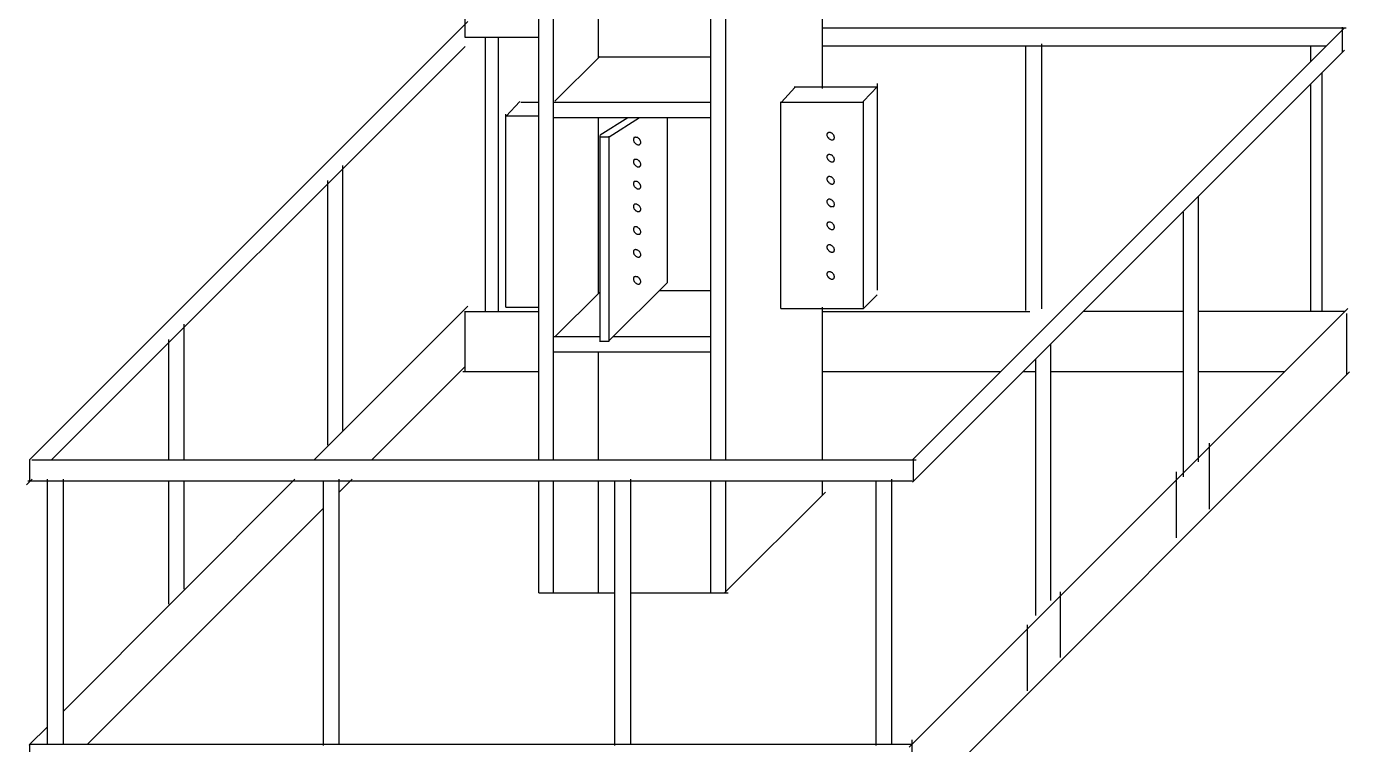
# Model space of a CAD drawing. Header units: metres. Extents: x 0 to 420, y 0 to 297.
# Drawn here: x 157.71 to 206.45, y 189.78 to 216.22 of the extents above; entities that cross this region are included whole.
import ezdxf

# ---------------------------------------------------------------- set-up
doc = ezdxf.new("R2010")
doc.units = ezdxf.units.M

msp = doc.modelspace()

# ---------------------------------------------------------------- linework, layer by layer
for p, q in [((176.59, 200.26), (176.59, 229.65)), ((177.13, 200.26), (177.13, 229.65)), ((182.92, 200.26), (182.92, 229.65)), ((183.47, 200.26), (183.47, 229.65)), ((187.04, 213.94), (187.04, 229.65)), ((157.82, 200.26), (173.97, 216.41)), ((173.87, 215.83), (173.87, 216.49)), ((178.78, 215.07), (178.78, 216.49)), ((187.04, 216.17), (206.32, 216.17)), ((190.35, 200.26), (206.26, 216.17)), ((206.19, 215.28), (206.19, 216.2)), ((158.63, 200.26), (173.87, 215.49)), ((173.86, 215.83), (176.59, 215.83)), ((174.62, 205.74), (174.62, 215.83)), ((175.1, 205.74), (175.1, 215.83)), ((187.04, 215.51), (205.6, 215.51)), ((194.53, 205.77), (194.53, 215.52)), ((195.11, 205.82), (195.11, 215.58)), ((205.02, 214.93), (205.02, 215.51)), ((178.83, 215.12), (177.17, 213.48)), ((182.92, 215.1), (178.78, 215.1)), ((190.35, 199.44), (206.26, 215.35)), ((205.44, 205.74), (205.44, 214.53)), ((185.52, 213.44), (186.02, 213.98)), ((185.99, 214), (189.04, 214)), ((188.55, 213.48), (189.06, 214.01)), ((189.06, 206.51), (189.06, 214.12)), ((205.02, 205.74), (205.02, 214.11)), ((175.37, 205.89), (175.37, 213)), ((175.38, 212.92), (175.89, 213.46)), ((175.92, 213.44), (176.59, 213.44)), ((182.92, 213.43), (177.12, 213.43)), ((185.5, 205.84), (185.5, 213.45)), ((185.5, 213.44), (188.55, 213.44)), ((188.55, 205.88), (188.55, 213.48)), ((175.37, 212.93), (176.59, 212.93)), ((182.92, 212.86), (177.12, 212.86)), ((178.78, 207.85), (178.78, 212.86)), ((178.78, 206.39), (178.78, 212.86)), ((179.86, 212.86), (178.85, 212.22)), ((180.29, 212.86), (179.17, 212.15)), ((181.33, 206.8), (181.33, 212.86)), ((178.84, 204.61), (178.84, 212.21)), ((178.85, 212.16), (179.17, 212.16)), ((179.17, 204.64), (179.17, 212.19)), ((169.37, 201.35), (169.37, 211.11)), ((168.81, 200.8), (168.81, 210.55)), ((200.89, 200.19), (200.89, 209.95)), ((200.33, 199.64), (200.33, 209.39)), ((181.33, 206.8), (179.17, 204.66)), ((178.82, 206.43), (177.17, 204.79)), ((182.92, 206.49), (181.02, 206.49)), ((188.55, 205.84), (189.05, 206.34)), ((168.31, 200.26), (173.97, 205.92)), ((173.87, 203.51), (173.87, 205.74)), ((173.87, 205.73), (176.59, 205.73)), ((175.37, 205.89), (176.59, 205.89)), ((185.5, 205.84), (188.55, 205.84)), ((187.04, 200.26), (187.04, 205.89)), ((187.04, 205.73), (194.67, 205.73)), ((190.23, 189.68), (206.39, 205.84)), ((196.65, 205.74), (200.33, 205.74)), ((200.89, 205.74), (206.27, 205.74)), ((163.52, 200.26), (163.52, 205.26)), ((206.35, 203.39), (206.35, 205.66)), ((178.84, 204.8), (177.15, 204.8)), ((182.9, 204.8), (179.31, 204.8)), ((162.96, 200.26), (162.96, 204.7)), ((182.92, 204.23), (177.15, 204.23)), ((178.78, 200.26), (178.78, 204.23)), ((178.85, 204.64), (179.17, 204.64)), ((195.45, 195.09), (195.45, 204.54)), ((194.89, 194.53), (194.89, 203.98)), ((170.43, 200.26), (173.87, 203.7)), ((173.78, 203.52), (176.59, 203.52)), ((187.04, 203.52), (193.61, 203.52)), ((190.29, 187.34), (206.45, 203.5)), ((194.43, 203.52), (194.89, 203.52)), ((195.45, 203.52), (200.33, 203.52)), ((200.89, 203.52), (204.07, 203.52)), ((201.28, 200.88), (201.28, 198.45)), ((157.82, 200.26), (157.82, 199.49)), ((157.91, 200.26), (190.49, 200.26)), ((190.38, 200.27), (190.38, 199.48)), ((157.71, 199.34), (157.92, 199.55)), ((157.76, 199.49), (190.34, 199.49)), ((158.47, 199.55), (158.47, 189.79)), ((159.06, 199.55), (159.06, 189.79)), ((159.06, 191), (167.6, 199.55)), ((162.96, 194.95), (162.96, 199.49)), ((163.52, 195.5), (163.52, 199.49)), ((168.65, 189.74), (168.65, 199.49)), ((169.23, 189.79), (169.23, 199.55)), ((169.23, 199.07), (169.71, 199.55)), ((176.59, 195.37), (176.59, 199.49)), ((177.13, 195.37), (177.13, 199.49)), ((178.78, 195.37), (178.78, 199.49)), ((179.39, 189.74), (179.39, 199.49)), ((179.97, 189.79), (179.97, 199.55)), ((182.92, 195.37), (182.92, 199.49)), ((183.47, 195.37), (183.47, 199.49)), ((187.04, 198.98), (187.04, 199.49)), ((189.01, 189.74), (189.01, 199.49)), ((189.59, 189.79), (189.59, 199.55)), ((200.06, 199.82), (200.06, 197.39)), ((183.43, 195.37), (187.14, 199.07)), ((159.96, 189.79), (168.65, 198.49)), ((176.59, 195.37), (179.39, 195.37)), ((179.97, 195.37), (183.56, 195.37)), ((195.79, 195.4), (195.79, 192.98)), ((194.57, 194.19), (194.57, 191.76)), ((157.84, 189.79), (158.47, 190.42)), ((157.82, 189.79), (190.34, 189.79)), ((157.82, 189.79), (157.82, 187.37)), ((157.82, 189.76), (157.84, 189.79)), ((190.34, 187.37), (190.34, 189.95))]:
    msp.add_line(p, q)
for points in [[(180.09, 212.12), (180.08, 212.12), (180.08, 212.11), (180.08, 212.1), (180.07, 212.1), (180.07, 212.09), (180.07, 212.09)], [(180.07, 212.09), (180.07, 212.08), (180.07, 212.07), (180.07, 212.06), (180.07, 212.05), (180.07, 212.03)], [(180.07, 212.03), (180.07, 212.02), (180.08, 212), (180.09, 211.99), (180.09, 211.98)], [(180.12, 212.14), (180.12, 212.14), (180.11, 212.14), (180.11, 212.14), (180.1, 212.13), (180.09, 212.13), (180.09, 212.12)], [(180.18, 212.14), (180.18, 212.14), (180.16, 212.15), (180.15, 212.15), (180.14, 212.15), (180.13, 212.14), (180.12, 212.14)], [(180.23, 212.12), (180.23, 212.13), (180.21, 212.13), (180.19, 212.14), (180.18, 212.14), (180.18, 212.14)], [(180.28, 212.09), (180.26, 212.1), (180.24, 212.12), (180.23, 212.12)], [(180.32, 212.03), (180.31, 212.05), (180.3, 212.07), (180.28, 212.09)], [(180.34, 211.98), (180.33, 212), (180.33, 212.02), (180.32, 212.03), (180.32, 212.03)], [(187.22, 212.3), (187.22, 212.29), (187.21, 212.29), (187.21, 212.28), (187.21, 212.28), (187.21, 212.27), (187.2, 212.26)], [(187.2, 212.26), (187.2, 212.26), (187.2, 212.25), (187.2, 212.24), (187.2, 212.22), (187.2, 212.21)], [(187.2, 212.21), (187.21, 212.19), (187.21, 212.18), (187.22, 212.16), (187.22, 212.16)], [(187.26, 212.32), (187.26, 212.32), (187.25, 212.32), (187.24, 212.31), (187.24, 212.31), (187.23, 212.3), (187.22, 212.3)], [(187.22, 212.16), (187.23, 212.14), (187.25, 212.13), (187.26, 212.11)], [(187.31, 212.32), (187.31, 212.32), (187.3, 212.32), (187.29, 212.32), (187.27, 212.32), (187.26, 212.32), (187.26, 212.32)], [(187.26, 212.11), (187.28, 212.09), (187.3, 212.08), (187.31, 212.07)], [(187.36, 212.3), (187.36, 212.3), (187.35, 212.31), (187.33, 212.32), (187.31, 212.32), (187.31, 212.32)], [(187.31, 212.07), (187.32, 212.07), (187.33, 212.06), (187.35, 212.05), (187.36, 212.05), (187.36, 212.05)], [(187.42, 212.26), (187.4, 212.28), (187.38, 212.29), (187.36, 212.3)], [(187.36, 212.05), (187.37, 212.05), (187.38, 212.05), (187.39, 212.05), (187.4, 212.05), (187.41, 212.05), (187.42, 212.05)], [(187.45, 212.21), (187.44, 212.23), (187.43, 212.25), (187.42, 212.26)], [(187.42, 212.05), (187.42, 212.05), (187.43, 212.05), (187.43, 212.06), (187.44, 212.06), (187.45, 212.07), (187.45, 212.07)], [(187.47, 212.16), (187.47, 212.18), (187.46, 212.19), (187.46, 212.21), (187.45, 212.21)], [(187.45, 212.07), (187.46, 212.08), (187.46, 212.08), (187.47, 212.09), (187.47, 212.1), (187.47, 212.1), (187.47, 212.11)], [(187.47, 212.11), (187.47, 212.11), (187.48, 212.12), (187.48, 212.14), (187.48, 212.15), (187.47, 212.16)], [(180.09, 211.98), (180.1, 211.97), (180.11, 211.95), (180.13, 211.93)], [(180.13, 211.93), (180.14, 211.92), (180.16, 211.9), (180.18, 211.89)], [(180.18, 211.89), (180.18, 211.89), (180.2, 211.88), (180.21, 211.88), (180.23, 211.87), (180.23, 211.87)], [(180.23, 211.87), (180.23, 211.87), (180.24, 211.87), (180.26, 211.87), (180.27, 211.87), (180.28, 211.87), (180.28, 211.87)], [(180.28, 211.87), (180.29, 211.88), (180.29, 211.88), (180.3, 211.88), (180.31, 211.88), (180.31, 211.89), (180.32, 211.89)], [(180.32, 211.89), (180.32, 211.9), (180.33, 211.91), (180.33, 211.91), (180.33, 211.92), (180.34, 211.93), (180.34, 211.93)], [(180.34, 211.93), (180.34, 211.93), (180.34, 211.95), (180.34, 211.96), (180.34, 211.97), (180.34, 211.98)], [(180.09, 211.31), (180.08, 211.3), (180.08, 211.3), (180.08, 211.29), (180.07, 211.29), (180.07, 211.28), (180.07, 211.27)], [(180.07, 211.27), (180.07, 211.27), (180.07, 211.26), (180.07, 211.25), (180.07, 211.23), (180.07, 211.22)], [(180.07, 211.22), (180.07, 211.2), (180.08, 211.19), (180.09, 211.17), (180.09, 211.17)], [(180.12, 211.33), (180.12, 211.33), (180.11, 211.33), (180.11, 211.32), (180.1, 211.32), (180.09, 211.31), (180.09, 211.31)], [(180.09, 211.17), (180.1, 211.15), (180.11, 211.14), (180.13, 211.12)], [(180.18, 211.33), (180.18, 211.33), (180.16, 211.33), (180.15, 211.33), (180.14, 211.33), (180.13, 211.33), (180.12, 211.33)], [(180.13, 211.12), (180.14, 211.1), (180.16, 211.09), (180.18, 211.08)], [(180.23, 211.31), (180.23, 211.31), (180.21, 211.32), (180.19, 211.33), (180.18, 211.33), (180.18, 211.33)], [(180.18, 211.08), (180.18, 211.08), (180.2, 211.07), (180.21, 211.06), (180.23, 211.06), (180.23, 211.06)], [(180.28, 211.27), (180.26, 211.29), (180.24, 211.3), (180.23, 211.31)], [(180.23, 211.06), (180.23, 211.06), (180.24, 211.06), (180.26, 211.06), (180.27, 211.06), (180.28, 211.06), (180.28, 211.06)], [(180.32, 211.22), (180.31, 211.24), (180.3, 211.26), (180.28, 211.27)], [(180.28, 211.06), (180.29, 211.06), (180.29, 211.07), (180.3, 211.07), (180.31, 211.07), (180.31, 211.08), (180.32, 211.08)], [(180.34, 211.17), (180.33, 211.19), (180.33, 211.2), (180.32, 211.22), (180.32, 211.22)], [(180.32, 211.08), (180.32, 211.09), (180.33, 211.09), (180.33, 211.1), (180.33, 211.11), (180.34, 211.11), (180.34, 211.12)], [(180.34, 211.12), (180.34, 211.12), (180.34, 211.13), (180.34, 211.15), (180.34, 211.16), (180.34, 211.17)], [(187.22, 211.49), (187.22, 211.48), (187.21, 211.48), (187.21, 211.47), (187.21, 211.46), (187.21, 211.46), (187.2, 211.45)], [(187.2, 211.45), (187.2, 211.45), (187.2, 211.43), (187.2, 211.42), (187.2, 211.41), (187.2, 211.4)], [(187.2, 211.4), (187.21, 211.38), (187.21, 211.37), (187.22, 211.35), (187.22, 211.35)], [(187.26, 211.51), (187.26, 211.51), (187.25, 211.5), (187.24, 211.5), (187.24, 211.5), (187.23, 211.49), (187.22, 211.49)], [(187.22, 211.35), (187.23, 211.33), (187.25, 211.31), (187.26, 211.3)], [(187.31, 211.51), (187.31, 211.51), (187.3, 211.51), (187.29, 211.51), (187.27, 211.51), (187.26, 211.51), (187.26, 211.51)], [(187.26, 211.3), (187.28, 211.28), (187.3, 211.27), (187.31, 211.26)], [(187.36, 211.49), (187.36, 211.49), (187.35, 211.5), (187.33, 211.5), (187.31, 211.51), (187.31, 211.51)], [(187.31, 211.26), (187.32, 211.25), (187.33, 211.25), (187.35, 211.24), (187.36, 211.24), (187.36, 211.24)], [(187.42, 211.45), (187.4, 211.47), (187.38, 211.48), (187.36, 211.49)], [(187.36, 211.24), (187.37, 211.24), (187.38, 211.24), (187.39, 211.24), (187.4, 211.24), (187.41, 211.24), (187.42, 211.24)], [(187.45, 211.4), (187.44, 211.41), (187.43, 211.43), (187.42, 211.45)], [(187.42, 211.24), (187.42, 211.24), (187.43, 211.24), (187.43, 211.25), (187.44, 211.25), (187.45, 211.25), (187.45, 211.26)], [(187.47, 211.35), (187.47, 211.36), (187.46, 211.38), (187.46, 211.4), (187.45, 211.4)], [(187.45, 211.26), (187.46, 211.26), (187.46, 211.27), (187.47, 211.28), (187.47, 211.28), (187.47, 211.29), (187.47, 211.29)], [(187.47, 211.29), (187.47, 211.3), (187.48, 211.31), (187.48, 211.32), (187.48, 211.34), (187.47, 211.35)], [(187.22, 210.67), (187.22, 210.67), (187.21, 210.66), (187.21, 210.66), (187.21, 210.65), (187.21, 210.64), (187.2, 210.64)], [(187.2, 210.64), (187.2, 210.63), (187.2, 210.62), (187.2, 210.61), (187.2, 210.6), (187.2, 210.59)], [(187.2, 210.59), (187.21, 210.57), (187.21, 210.55), (187.22, 210.54), (187.22, 210.53)], [(187.26, 210.69), (187.26, 210.69), (187.25, 210.69), (187.24, 210.69), (187.24, 210.68), (187.23, 210.68), (187.22, 210.67)], [(187.31, 210.69), (187.31, 210.7), (187.3, 210.7), (187.29, 210.7), (187.27, 210.7), (187.26, 210.7), (187.26, 210.69)], [(187.36, 210.68), (187.36, 210.68), (187.35, 210.69), (187.33, 210.69), (187.31, 210.7), (187.31, 210.7)], [(187.42, 210.64), (187.4, 210.65), (187.38, 210.67), (187.36, 210.68)], [(187.45, 210.59), (187.44, 210.6), (187.43, 210.62), (187.42, 210.64)], [(187.47, 210.53), (187.47, 210.55), (187.46, 210.57), (187.46, 210.58), (187.45, 210.59)], [(180.09, 210.5), (180.08, 210.49), (180.08, 210.49), (180.08, 210.48), (180.07, 210.47), (180.07, 210.47), (180.07, 210.46)], [(180.07, 210.46), (180.07, 210.46), (180.07, 210.44), (180.07, 210.43), (180.07, 210.42), (180.07, 210.41)], [(180.07, 210.41), (180.07, 210.39), (180.08, 210.38), (180.09, 210.36), (180.09, 210.36)], [(180.12, 210.52), (180.12, 210.52), (180.11, 210.51), (180.11, 210.51), (180.1, 210.51), (180.09, 210.5), (180.09, 210.5)], [(180.09, 210.36), (180.1, 210.34), (180.11, 210.32), (180.13, 210.31)], [(180.18, 210.52), (180.18, 210.52), (180.16, 210.52), (180.15, 210.52), (180.14, 210.52), (180.13, 210.52), (180.12, 210.52)], [(180.13, 210.31), (180.14, 210.29), (180.16, 210.28), (180.18, 210.27)], [(180.23, 210.5), (180.23, 210.5), (180.21, 210.51), (180.19, 210.51), (180.18, 210.52), (180.18, 210.52)], [(180.18, 210.27), (180.18, 210.26), (180.2, 210.26), (180.21, 210.25), (180.23, 210.25), (180.23, 210.25)], [(180.28, 210.46), (180.26, 210.48), (180.24, 210.49), (180.23, 210.5)], [(180.23, 210.25), (180.23, 210.25), (180.24, 210.25), (180.26, 210.25), (180.27, 210.25), (180.28, 210.25), (180.28, 210.25)], [(180.32, 210.41), (180.31, 210.42), (180.3, 210.44), (180.28, 210.46)], [(180.28, 210.25), (180.29, 210.25), (180.29, 210.25), (180.3, 210.26), (180.31, 210.26), (180.31, 210.26), (180.32, 210.27)], [(180.34, 210.36), (180.33, 210.37), (180.33, 210.39), (180.32, 210.41), (180.32, 210.41)], [(180.32, 210.27), (180.32, 210.27), (180.33, 210.28), (180.33, 210.29), (180.33, 210.29), (180.34, 210.3), (180.34, 210.3)], [(180.34, 210.3), (180.34, 210.31), (180.34, 210.32), (180.34, 210.33), (180.34, 210.35), (180.34, 210.36)], [(187.22, 210.53), (187.23, 210.52), (187.25, 210.5), (187.26, 210.48)], [(187.26, 210.48), (187.28, 210.47), (187.3, 210.45), (187.31, 210.44)], [(187.31, 210.44), (187.32, 210.44), (187.33, 210.43), (187.35, 210.43), (187.36, 210.43), (187.36, 210.42)], [(187.36, 210.43), (187.37, 210.42), (187.38, 210.42), (187.39, 210.42), (187.4, 210.42), (187.41, 210.42), (187.42, 210.43)], [(187.42, 210.43), (187.42, 210.43), (187.43, 210.43), (187.43, 210.43), (187.44, 210.44), (187.45, 210.44), (187.45, 210.45)], [(187.45, 210.45), (187.46, 210.45), (187.46, 210.46), (187.47, 210.46), (187.47, 210.47), (187.47, 210.48), (187.47, 210.48)], [(187.47, 210.48), (187.47, 210.49), (187.48, 210.5), (187.48, 210.51), (187.48, 210.52), (187.47, 210.53)], [(180.09, 209.66), (180.08, 209.65), (180.08, 209.65), (180.08, 209.64), (180.07, 209.63), (180.07, 209.63), (180.07, 209.62)], [(180.07, 209.62), (180.07, 209.62), (180.07, 209.61), (180.07, 209.59), (180.07, 209.58), (180.07, 209.57)], [(180.12, 209.68), (180.12, 209.68), (180.11, 209.68), (180.11, 209.67), (180.1, 209.67), (180.09, 209.66), (180.09, 209.66)], [(180.18, 209.68), (180.18, 209.68), (180.16, 209.68), (180.15, 209.68), (180.14, 209.68), (180.13, 209.68), (180.12, 209.68)], [(180.23, 209.66), (180.23, 209.66), (180.21, 209.67), (180.19, 209.68), (180.18, 209.68), (180.18, 209.68)], [(180.28, 209.62), (180.26, 209.64), (180.24, 209.65), (180.23, 209.66)], [(180.32, 209.57), (180.31, 209.59), (180.3, 209.61), (180.28, 209.62)], [(187.22, 209.84), (187.22, 209.83), (187.21, 209.83), (187.21, 209.82), (187.21, 209.81), (187.21, 209.81), (187.2, 209.8)], [(187.2, 209.8), (187.2, 209.8), (187.2, 209.78), (187.2, 209.77), (187.2, 209.76), (187.2, 209.75)], [(187.2, 209.75), (187.21, 209.73), (187.21, 209.72), (187.22, 209.7), (187.22, 209.7)], [(187.26, 209.86), (187.26, 209.86), (187.25, 209.85), (187.24, 209.85), (187.24, 209.85), (187.23, 209.84), (187.22, 209.84)], [(187.22, 209.7), (187.23, 209.68), (187.25, 209.66), (187.26, 209.65)], [(187.31, 209.86), (187.31, 209.86), (187.3, 209.86), (187.29, 209.86), (187.27, 209.86), (187.26, 209.86), (187.26, 209.86)], [(187.26, 209.65), (187.28, 209.63), (187.3, 209.62), (187.31, 209.61)], [(187.36, 209.84), (187.36, 209.84), (187.35, 209.85), (187.33, 209.85), (187.31, 209.86), (187.31, 209.86)], [(187.31, 209.61), (187.32, 209.6), (187.33, 209.6), (187.35, 209.59), (187.36, 209.59), (187.36, 209.59)], [(187.42, 209.8), (187.4, 209.82), (187.38, 209.83), (187.36, 209.84)], [(187.36, 209.59), (187.37, 209.59), (187.38, 209.59), (187.39, 209.58), (187.4, 209.59), (187.41, 209.59), (187.42, 209.59)], [(187.45, 209.75), (187.44, 209.76), (187.43, 209.78), (187.42, 209.8)], [(187.42, 209.59), (187.42, 209.59), (187.43, 209.59), (187.43, 209.59), (187.44, 209.6), (187.45, 209.6), (187.45, 209.61)], [(187.47, 209.7), (187.47, 209.71), (187.46, 209.73), (187.46, 209.74), (187.45, 209.75)], [(187.45, 209.61), (187.46, 209.61), (187.46, 209.62), (187.47, 209.63), (187.47, 209.63), (187.47, 209.64), (187.47, 209.64)], [(187.47, 209.64), (187.47, 209.65), (187.48, 209.66), (187.48, 209.67), (187.48, 209.68), (187.47, 209.7)], [(180.07, 209.57), (180.07, 209.55), (180.08, 209.54), (180.09, 209.52), (180.09, 209.52)], [(180.09, 209.52), (180.1, 209.5), (180.11, 209.49), (180.13, 209.47)], [(180.13, 209.47), (180.14, 209.45), (180.16, 209.44), (180.18, 209.43)], [(180.18, 209.43), (180.18, 209.43), (180.2, 209.42), (180.21, 209.41), (180.23, 209.41), (180.23, 209.41)], [(180.23, 209.41), (180.23, 209.41), (180.24, 209.41), (180.26, 209.41), (180.27, 209.41), (180.28, 209.41), (180.28, 209.41)], [(180.28, 209.41), (180.29, 209.41), (180.29, 209.41), (180.3, 209.42), (180.31, 209.42), (180.31, 209.43), (180.32, 209.43)], [(180.34, 209.52), (180.33, 209.54), (180.33, 209.55), (180.32, 209.57), (180.32, 209.57)], [(180.32, 209.43), (180.32, 209.44), (180.33, 209.44), (180.33, 209.45), (180.33, 209.46), (180.34, 209.46), (180.34, 209.47)], [(180.34, 209.47), (180.34, 209.47), (180.34, 209.48), (180.34, 209.5), (180.34, 209.51), (180.34, 209.52)], [(180.09, 208.82), (180.08, 208.82), (180.08, 208.81), (180.08, 208.8), (180.07, 208.8), (180.07, 208.79), (180.07, 208.79)], [(180.07, 208.79), (180.07, 208.78), (180.07, 208.77), (180.07, 208.76), (180.07, 208.74), (180.07, 208.73)], [(180.07, 208.73), (180.07, 208.72), (180.08, 208.7), (180.09, 208.68), (180.09, 208.68)], [(180.12, 208.84), (180.12, 208.84), (180.11, 208.84), (180.11, 208.83), (180.1, 208.83), (180.09, 208.83), (180.09, 208.82)], [(180.09, 208.68), (180.1, 208.67), (180.11, 208.65), (180.13, 208.63)], [(180.18, 208.84), (180.18, 208.84), (180.16, 208.84), (180.15, 208.84), (180.14, 208.84), (180.13, 208.84), (180.12, 208.84)], [(180.13, 208.63), (180.14, 208.61), (180.16, 208.6), (180.18, 208.59)], [(180.23, 208.82), (180.23, 208.83), (180.21, 208.83), (180.19, 208.84), (180.18, 208.84), (180.18, 208.84)], [(180.28, 208.78), (180.26, 208.8), (180.24, 208.81), (180.23, 208.82)], [(180.32, 208.73), (180.31, 208.75), (180.3, 208.77), (180.28, 208.78)], [(180.34, 208.68), (180.33, 208.7), (180.33, 208.71), (180.32, 208.73), (180.32, 208.73)], [(180.32, 208.59), (180.32, 208.6), (180.33, 208.6), (180.33, 208.61), (180.33, 208.62), (180.34, 208.62), (180.34, 208.63)], [(180.34, 208.63), (180.34, 208.63), (180.34, 208.65), (180.34, 208.66), (180.34, 208.67), (180.34, 208.68)], [(187.22, 209), (187.22, 208.99), (187.21, 208.99), (187.21, 208.98), (187.21, 208.97), (187.21, 208.97), (187.2, 208.96)], [(187.2, 208.96), (187.2, 208.96), (187.2, 208.95), (187.2, 208.93), (187.2, 208.92), (187.2, 208.91)], [(187.2, 208.91), (187.21, 208.89), (187.21, 208.88), (187.22, 208.86), (187.22, 208.86)], [(187.26, 209.02), (187.26, 209.02), (187.25, 209.01), (187.24, 209.01), (187.24, 209.01), (187.23, 209), (187.22, 209)], [(187.22, 208.86), (187.23, 208.84), (187.25, 208.82), (187.26, 208.81)], [(187.31, 209.02), (187.31, 209.02), (187.3, 209.02), (187.29, 209.02), (187.27, 209.02), (187.26, 209.02), (187.26, 209.02)], [(187.26, 208.81), (187.28, 208.79), (187.3, 208.78), (187.31, 208.77)], [(187.36, 209), (187.36, 209), (187.35, 209.01), (187.33, 209.02), (187.31, 209.02), (187.31, 209.02)], [(187.31, 208.77), (187.32, 208.77), (187.33, 208.76), (187.35, 208.75), (187.36, 208.75), (187.36, 208.75)], [(187.42, 208.96), (187.4, 208.98), (187.38, 208.99), (187.36, 209)], [(187.36, 208.75), (187.37, 208.75), (187.38, 208.75), (187.39, 208.75), (187.4, 208.75), (187.41, 208.75), (187.42, 208.75)], [(187.45, 208.91), (187.44, 208.93), (187.43, 208.94), (187.42, 208.96)], [(187.42, 208.75), (187.42, 208.75), (187.43, 208.75), (187.43, 208.76), (187.44, 208.76), (187.45, 208.77), (187.45, 208.77)], [(187.47, 208.86), (187.47, 208.88), (187.46, 208.89), (187.46, 208.91), (187.45, 208.91)], [(187.45, 208.77), (187.46, 208.78), (187.46, 208.78), (187.47, 208.79), (187.47, 208.79), (187.47, 208.8), (187.47, 208.81)], [(187.47, 208.81), (187.47, 208.81), (187.48, 208.82), (187.48, 208.83), (187.48, 208.85), (187.47, 208.86)], [(180.18, 208.59), (180.18, 208.59), (180.2, 208.58), (180.21, 208.58), (180.23, 208.57), (180.23, 208.57)], [(180.23, 208.57), (180.23, 208.57), (180.24, 208.57), (180.26, 208.57), (180.27, 208.57), (180.28, 208.57), (180.28, 208.57)], [(180.28, 208.57), (180.29, 208.57), (180.29, 208.58), (180.3, 208.58), (180.31, 208.58), (180.31, 208.59), (180.32, 208.59)], [(187.22, 208.16), (187.22, 208.16), (187.21, 208.15), (187.21, 208.14), (187.21, 208.14), (187.21, 208.13), (187.2, 208.12)], [(187.2, 208.12), (187.2, 208.12), (187.2, 208.11), (187.2, 208.1), (187.2, 208.08), (187.2, 208.07)], [(187.26, 208.18), (187.26, 208.18), (187.25, 208.18), (187.24, 208.17), (187.24, 208.17), (187.23, 208.17), (187.22, 208.16)], [(187.31, 208.18), (187.31, 208.18), (187.3, 208.18), (187.29, 208.18), (187.27, 208.18), (187.26, 208.18), (187.26, 208.18)], [(187.36, 208.16), (187.36, 208.16), (187.35, 208.17), (187.33, 208.18), (187.31, 208.18), (187.31, 208.18)], [(187.42, 208.12), (187.4, 208.14), (187.38, 208.15), (187.36, 208.16)], [(187.45, 208.07), (187.44, 208.09), (187.43, 208.11), (187.42, 208.12)], [(180.09, 207.98), (180.08, 207.98), (180.08, 207.97), (180.08, 207.97), (180.07, 207.96), (180.07, 207.95), (180.07, 207.95)], [(180.07, 207.95), (180.07, 207.94), (180.07, 207.93), (180.07, 207.92), (180.07, 207.91), (180.07, 207.9)], [(180.07, 207.9), (180.07, 207.88), (180.08, 207.86), (180.09, 207.85), (180.09, 207.84)], [(180.12, 208), (180.12, 208), (180.11, 208), (180.11, 208), (180.1, 207.99), (180.09, 207.99), (180.09, 207.98)], [(180.09, 207.84), (180.1, 207.83), (180.11, 207.81), (180.13, 207.79)], [(180.18, 208), (180.18, 208), (180.16, 208.01), (180.15, 208.01), (180.14, 208.01), (180.13, 208), (180.12, 208)], [(180.13, 207.79), (180.14, 207.78), (180.16, 207.76), (180.18, 207.75)], [(180.23, 207.99), (180.23, 207.99), (180.21, 207.99), (180.19, 208), (180.18, 208), (180.18, 208)], [(180.18, 207.75), (180.18, 207.75), (180.2, 207.74), (180.21, 207.74), (180.23, 207.73), (180.23, 207.73)], [(180.28, 207.95), (180.26, 207.96), (180.24, 207.98), (180.23, 207.99)], [(180.23, 207.73), (180.23, 207.73), (180.24, 207.73), (180.26, 207.73), (180.27, 207.73), (180.28, 207.73), (180.28, 207.73)], [(180.32, 207.89), (180.31, 207.91), (180.3, 207.93), (180.28, 207.95)], [(180.28, 207.74), (180.29, 207.74), (180.29, 207.74), (180.3, 207.74), (180.31, 207.75), (180.31, 207.75), (180.32, 207.75)], [(180.34, 207.84), (180.33, 207.86), (180.33, 207.88), (180.32, 207.89), (180.32, 207.89)], [(180.32, 207.75), (180.32, 207.76), (180.33, 207.77), (180.33, 207.77), (180.33, 207.78), (180.34, 207.79), (180.34, 207.79)], [(180.34, 207.79), (180.34, 207.8), (180.34, 207.81), (180.34, 207.82), (180.34, 207.83), (180.34, 207.84)], [(187.2, 208.07), (187.21, 208.06), (187.21, 208.04), (187.22, 208.02), (187.22, 208.02)], [(187.22, 208.02), (187.23, 208.01), (187.25, 207.99), (187.26, 207.97)], [(187.26, 207.97), (187.28, 207.95), (187.3, 207.94), (187.31, 207.93)], [(187.31, 207.93), (187.32, 207.93), (187.33, 207.92), (187.35, 207.92), (187.36, 207.91), (187.36, 207.91)], [(187.36, 207.91), (187.37, 207.91), (187.38, 207.91), (187.39, 207.91), (187.4, 207.91), (187.41, 207.91), (187.42, 207.91)], [(187.42, 207.91), (187.42, 207.91), (187.43, 207.92), (187.43, 207.92), (187.44, 207.92), (187.45, 207.93), (187.45, 207.93)], [(187.47, 208.02), (187.47, 208.04), (187.46, 208.05), (187.46, 208.07), (187.45, 208.07)], [(187.45, 207.93), (187.46, 207.94), (187.46, 207.94), (187.47, 207.95), (187.47, 207.96), (187.47, 207.96), (187.47, 207.97)], [(187.47, 207.97), (187.47, 207.97), (187.48, 207.98), (187.48, 208), (187.48, 208.01), (187.47, 208.02)], [(187.22, 207.17), (187.22, 207.16), (187.21, 207.16), (187.21, 207.15), (187.21, 207.15), (187.21, 207.14), (187.2, 207.13)], [(187.26, 207.19), (187.26, 207.19), (187.25, 207.19), (187.24, 207.18), (187.24, 207.18), (187.23, 207.18), (187.22, 207.17)], [(187.31, 207.19), (187.31, 207.19), (187.3, 207.19), (187.29, 207.19), (187.27, 207.19), (187.26, 207.19), (187.26, 207.19)], [(187.36, 207.17), (187.36, 207.17), (187.35, 207.18), (187.33, 207.19), (187.31, 207.19), (187.31, 207.19)], [(187.42, 207.13), (187.4, 207.15), (187.38, 207.16), (187.36, 207.17)], [(180.09, 206.99), (180.08, 206.99), (180.08, 206.98), (180.08, 206.98), (180.07, 206.97), (180.07, 206.96), (180.07, 206.96)], [(180.07, 206.96), (180.07, 206.95), (180.07, 206.94), (180.07, 206.93), (180.07, 206.92), (180.07, 206.91)], [(180.07, 206.91), (180.07, 206.89), (180.08, 206.87), (180.09, 206.86), (180.09, 206.85)], [(180.12, 207.01), (180.12, 207.01), (180.11, 207.01), (180.11, 207.01), (180.1, 207), (180.09, 207), (180.09, 206.99)], [(180.09, 206.85), (180.1, 206.84), (180.11, 206.82), (180.13, 206.8)], [(180.18, 207.01), (180.18, 207.01), (180.16, 207.02), (180.15, 207.02), (180.14, 207.02), (180.13, 207.01), (180.12, 207.01)], [(180.13, 206.8), (180.14, 206.79), (180.16, 206.77), (180.18, 206.76)], [(180.23, 207), (180.23, 207), (180.21, 207), (180.19, 207.01), (180.18, 207.01), (180.18, 207.01)], [(180.18, 206.76), (180.18, 206.76), (180.2, 206.75), (180.21, 206.75), (180.23, 206.74), (180.23, 206.74)], [(180.28, 206.96), (180.26, 206.97), (180.24, 206.99), (180.23, 207)], [(180.23, 206.74), (180.23, 206.74), (180.24, 206.74), (180.26, 206.74), (180.27, 206.74), (180.28, 206.74), (180.28, 206.74)], [(180.32, 206.9), (180.31, 206.92), (180.3, 206.94), (180.28, 206.96)], [(180.28, 206.74), (180.29, 206.75), (180.29, 206.75), (180.3, 206.75), (180.31, 206.76), (180.31, 206.76), (180.32, 206.76)], [(180.34, 206.85), (180.33, 206.87), (180.33, 206.89), (180.32, 206.9), (180.32, 206.9)], [(180.32, 206.76), (180.32, 206.77), (180.33, 206.78), (180.33, 206.78), (180.33, 206.79), (180.34, 206.8), (180.34, 206.8)], [(180.34, 206.8), (180.34, 206.81), (180.34, 206.82), (180.34, 206.83), (180.34, 206.84), (180.34, 206.85)], [(187.2, 207.13), (187.2, 207.13), (187.2, 207.12), (187.2, 207.11), (187.2, 207.09), (187.2, 207.08)], [(187.2, 207.08), (187.21, 207.06), (187.21, 207.05), (187.22, 207.03), (187.22, 207.03)], [(187.22, 207.03), (187.23, 207.01), (187.25, 207), (187.26, 206.98)], [(187.26, 206.98), (187.28, 206.96), (187.3, 206.95), (187.31, 206.94)], [(187.31, 206.94), (187.32, 206.94), (187.33, 206.93), (187.35, 206.92), (187.36, 206.92), (187.36, 206.92)], [(187.36, 206.92), (187.37, 206.92), (187.38, 206.92), (187.39, 206.92), (187.4, 206.92), (187.41, 206.92), (187.42, 206.92)], [(187.45, 207.08), (187.44, 207.1), (187.43, 207.12), (187.42, 207.13)], [(187.42, 206.92), (187.42, 206.92), (187.43, 206.93), (187.43, 206.93), (187.44, 206.93), (187.45, 206.94), (187.45, 206.94)], [(187.47, 207.03), (187.47, 207.05), (187.46, 207.06), (187.46, 207.08), (187.45, 207.08)], [(187.45, 206.94), (187.46, 206.95), (187.46, 206.95), (187.47, 206.96), (187.47, 206.97), (187.47, 206.97), (187.47, 206.98)], [(187.47, 206.98), (187.47, 206.98), (187.48, 206.99), (187.48, 207.01), (187.48, 207.02), (187.47, 207.03)]]:
    msp.add_lwpolyline(points)

doc.saveas('drawing.dxf')
